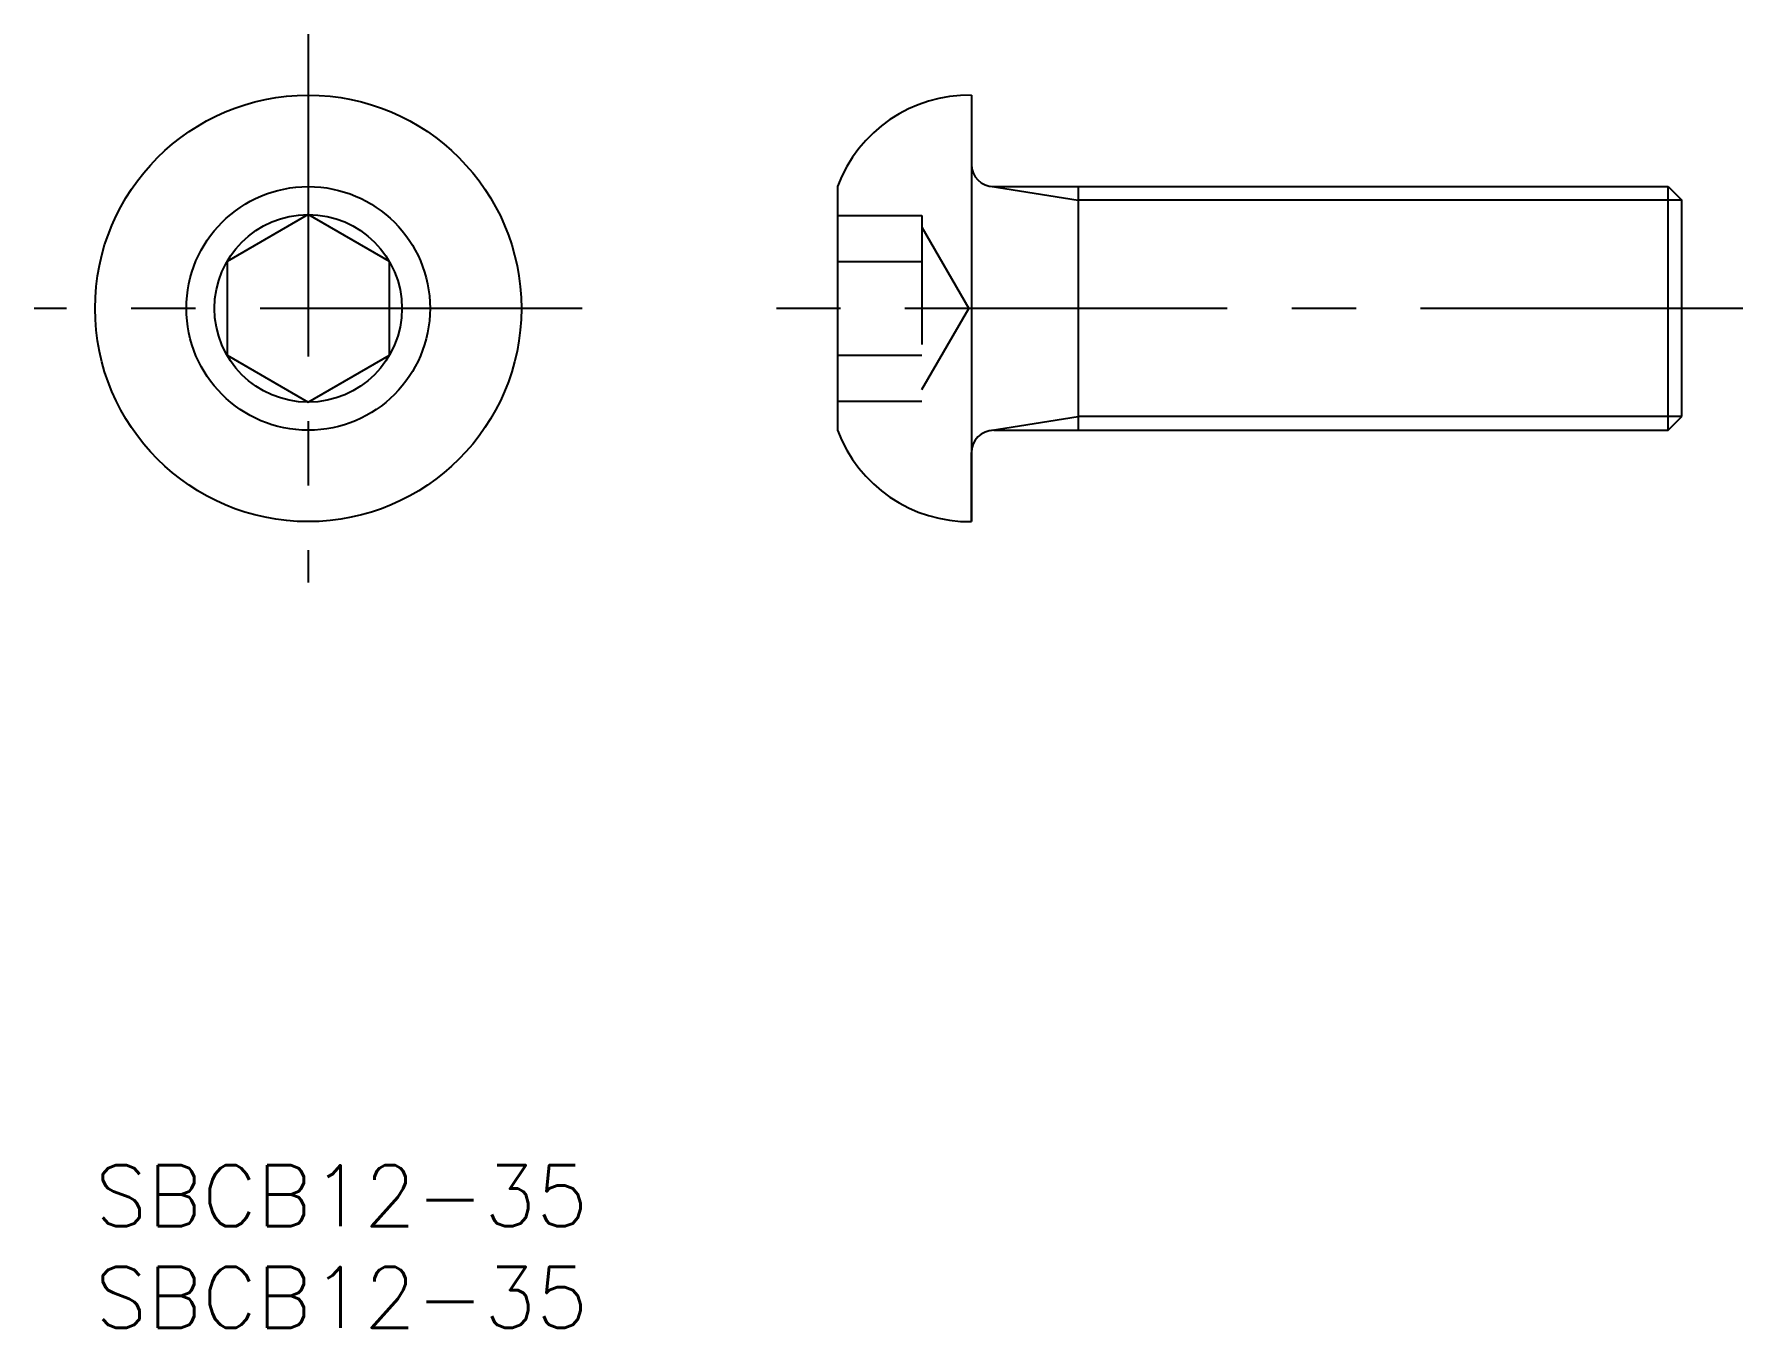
# Model space of a CAD drawing. Extents: x -3 to 81.2, y -8 to 55.7.
import ezdxf

# ---------------------------------------------------------------- set-up
doc = ezdxf.new("R2010")
doc.units = 0
doc.header["$LTSCALE"] = 0.5
doc.linetypes.add('CENTER', pattern=[50.8, 31.75, -6.35, 6.35, -6.35])
doc.linetypes.add('DASHED', pattern=[19.05, 12.7, -6.35])
doc.layers.get('0').update_dxf_attribs({"linetype": 'CONTINUOUS'})
doc.layers.add('CENTER', color=1, linetype='CENTER')
doc.styles.get("Standard").update_dxf_attribs({"font": 'txt.shx', "height": 3, "bigfont": 'bigfont.shx'})

# ---------------------------------------------------------------- blocks, each defined once
blk = doc.blocks.new('*U3')
at = {"color": 7, "linetype": 'CONTINUOUS'}
blk.add_text('SBCB12-35', height=3, dxfattribs=at).set_placement((0, -3))
blk = doc.blocks.new('*U4')
at = {"color": 7, "linetype": 'CONTINUOUS'}
blk.add_text('SBCB12-35', height=3, dxfattribs=at).set_placement((0, -8))

msp = doc.modelspace()

# ---------------------------------------------------------------- linework, layer by layer
at = {"color": 7, "linetype": 'CONTINUOUS'}
for p, q in [((43.172, 52.691), (43.172, 31.691)), ((43.172, 52.691), (43.172, 49.291)), ((36.572, 48.191), (36.572, 36.191)), ((44.272, 48.191), (77.495, 48.191)), ((48.422, 48.191), (48.422, 36.191)), ((77.495, 36.191), (77.495, 48.191)), ((77.495, 48.191), (78.172, 47.515)), ((78.172, 36.868), (78.172, 47.515)), ((10.5, 46.81), (6.5, 44.501)), ((14.5, 44.501), (10.5, 46.81)), ((6.5, 44.501), (6.5, 39.882)), ((14.5, 39.882), (14.5, 44.501)), ((6.5, 39.882), (10.5, 37.573)), ((10.5, 37.573), (14.5, 39.882)), ((77.495, 36.191), (78.172, 36.868)), ((44.272, 36.191), (77.495, 36.191)), ((43.172, 31.691), (43.172, 35.091))]:
    msp.add_line(p, q, dxfattribs=at)
at = {"color": 3, "linetype": 'CONTINUOUS'}
for p, q in [((44.098, 48.205), (48.422, 47.515)), ((78.172, 47.515), (48.422, 47.515)), ((44.098, 36.178), (48.422, 36.868)), ((78.172, 36.868), (48.422, 36.868))]:
    msp.add_line(p, q, dxfattribs=at)
at = {"color": 3, "linetype": 'DASHED'}
for p, q in [((36.572, 46.766), (40.732, 46.766)), ((40.732, 46.766), (40.732, 37.616)), ((40.732, 46.191), (43.041, 42.191)), ((36.572, 44.501), (40.732, 44.501)), ((40.732, 38.191), (43.041, 42.191)), ((36.572, 39.882), (40.732, 39.882)), ((36.572, 37.616), (40.732, 37.616))]:
    msp.add_line(p, q, dxfattribs=at)
at = {"color": 7, "linetype": 'CONTINUOUS'}
for radius in [10.5, 6, 4.619]:
    msp.add_circle((10.5, 42.191), radius, dxfattribs=at)
for centre, radius, start, end in [((43.069, 45.752), 6.94, 89.15263, 159.42113), ((44.272, 49.291), 1.1, 180, 270), ((43.069, 38.631), 6.94, 200.57887, 270.84737), ((44.272, 35.091), 1.1, 90, 180)]:
    msp.add_arc(centre, radius, start, end, dxfattribs=at)
at = {"layer": 'CENTER', "color": 1, "linetype": 'CENTER'}
for p, q in [((10.5, 55.691), (10.5, 28.691)), ((24, 42.191), (-3, 42.191)), ((81.172, 42.191), (33.572, 42.191))]:
    msp.add_line(p, q, dxfattribs=at)

# ---------------------------------------------------------------- block references
at = {"color": 7, "linetype": 'CONTINUOUS'}
for name in ['*U3', '*U4']:
    msp.add_blockref(name, (0, 0), dxfattribs=at)

doc.saveas('drawing.dxf')
